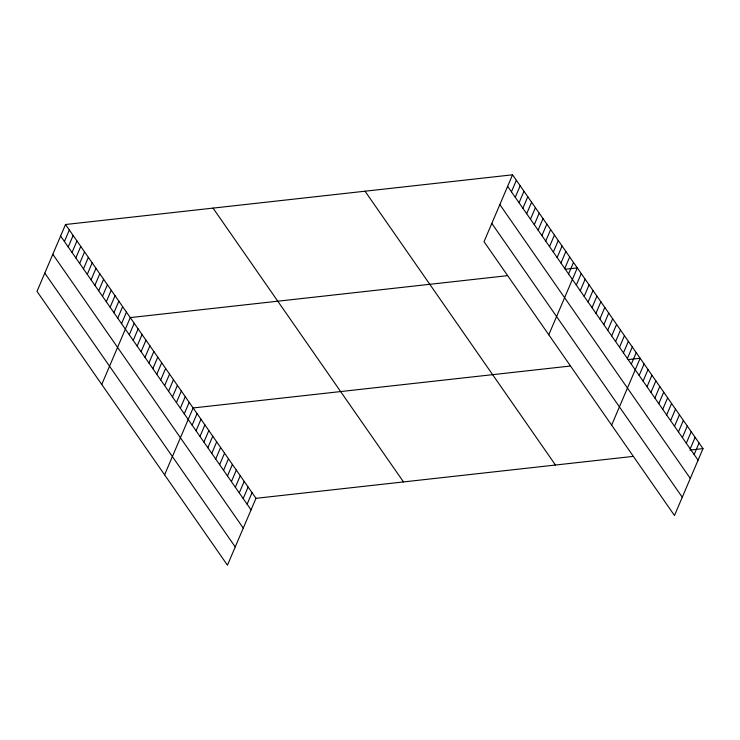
<?xml version="1.0" encoding="UTF-8"?>
<svg xmlns="http://www.w3.org/2000/svg" width="740" height="740" viewBox="0 0 740 740"><rect width="100%" height="100%" fill="white"/><g stroke="black" fill="none" stroke-linecap="round" stroke-linejoin="round"><path stroke-width="1.11" d="M65.518 224.507L37 291.375L227.448 565.193L255.975 498.325L65.518 224.507L512.552 174.806L703 448.625L674.482 515.493L484.025 241.675L512.552 174.806M64.417 241.508L69.329 229.983M68.219 246.984L73.14 235.459M72.03 252.46L76.951 240.935M75.841 257.936L80.762 246.411M79.652 263.412L84.564 251.887M83.463 268.888L88.375 257.363M87.265 274.364L92.186 262.839M91.076 279.84L95.997 268.315M94.886 285.316L99.798 273.791M98.698 290.792L103.609 279.267M102.499 296.268L107.42 284.743M106.31 301.744L111.231 290.219M110.121 307.22L115.042 295.695M113.932 312.696L118.844 301.171M117.743 318.172L122.655 306.647M121.545 323.657L126.466 312.123M101.75 384.467L130.277 317.599L507.057 275.715M129.287 334.776L134.199 323.25M133.209 340.428L138.13 328.893M137.141 346.07L142.062 334.545M141.072 351.722L145.983 340.197M144.994 357.365L149.915 345.839M148.925 363.016L153.846 351.491M152.856 368.659L157.768 357.133M156.778 374.311L161.699 362.785M160.71 379.953L165.631 368.428M164.641 385.605L169.553 374.079M168.563 391.247L173.484 379.722M172.494 396.899L177.415 385.374M176.425 402.551L181.337 391.016M180.347 408.193L185.268 396.668M184.279 413.845L189.2 402.32M164.604 474.83L193.121 407.962L569.902 366.078M192.132 425.139L197.053 413.614M196.063 430.782L200.975 419.256M199.994 436.434L204.906 424.908M203.916 442.076L208.837 430.55M207.847 447.728L212.759 436.202M211.779 453.37L216.691 441.845M215.701 459.022L220.622 447.496M219.632 464.674L224.544 453.139M223.563 470.316L228.475 458.791M227.485 475.968L232.406 464.433M231.417 481.611L236.328 470.085M235.339 487.262L240.26 475.737M239.27 492.905L244.191 481.379M243.201 498.557L248.113 487.031M247.123 504.199L252.044 492.674M511.442 191.817L516.363 180.283M515.253 197.293L520.165 185.758M519.064 202.769L523.976 191.244M522.865 208.245L527.787 196.72M526.677 213.721L531.598 202.196M530.488 219.197L535.399 207.672M534.298 224.673L539.21 213.148M538.11 230.149L543.021 218.624M541.911 235.625L546.832 224.1M545.722 241.101L550.643 229.576M549.533 246.577L554.445 235.052M553.344 252.053L558.256 240.528M557.146 257.529L562.067 246.004M560.957 263.005L565.878 251.48M564.768 268.481L569.689 256.956M568.579 273.957L573.491 262.432M548.784 334.776L577.302 267.908L565.258 269.249M576.312 285.085L581.233 273.56M580.243 290.728L585.155 279.202M584.174 296.379L589.086 284.854M588.096 302.022L593.018 290.496M592.028 307.674L596.94 296.148M595.95 313.316L600.871 301.791M599.881 318.968L604.802 307.442M603.812 324.62L608.724 313.085M607.734 330.262L612.655 318.736M611.666 335.914L616.587 324.388M615.597 341.556L620.509 330.031M619.519 347.208L624.44 335.683M623.45 352.851L628.371 341.325M627.381 358.502L632.293 346.977M631.303 364.145L636.224 352.619M611.629 425.139L640.155 358.271L628.112 359.603M639.166 375.439L644.077 363.914M643.088 381.091L648.009 369.565M647.019 386.743L651.94 375.208M650.95 392.385L655.862 380.86M654.872 398.037L659.793 386.502M658.804 403.679L663.715 392.154M662.735 409.331L667.647 397.805M666.657 414.974L671.578 403.448M670.588 420.625L675.5 409.1M674.519 426.268L679.431 414.742M678.441 431.92L683.362 420.394M682.373 437.562L687.284 426.036M686.304 443.214L691.216 431.688M690.226 448.856L695.147 437.331M694.157 454.508L699.069 442.983M255.975 498.325L632.755 456.441M689.957 450.077L703 448.625M507.631 186.341L698.079 460.16M499.842 204.601L690.291 478.419M491.813 223.415L682.271 497.234M365.033 191.207L555.481 465.025M213.037 208.107L403.494 481.925M60.606 236.032L251.054 509.851M52.818 254.292L243.266 528.11M44.789 273.106L235.237 546.925"/></g></svg>
